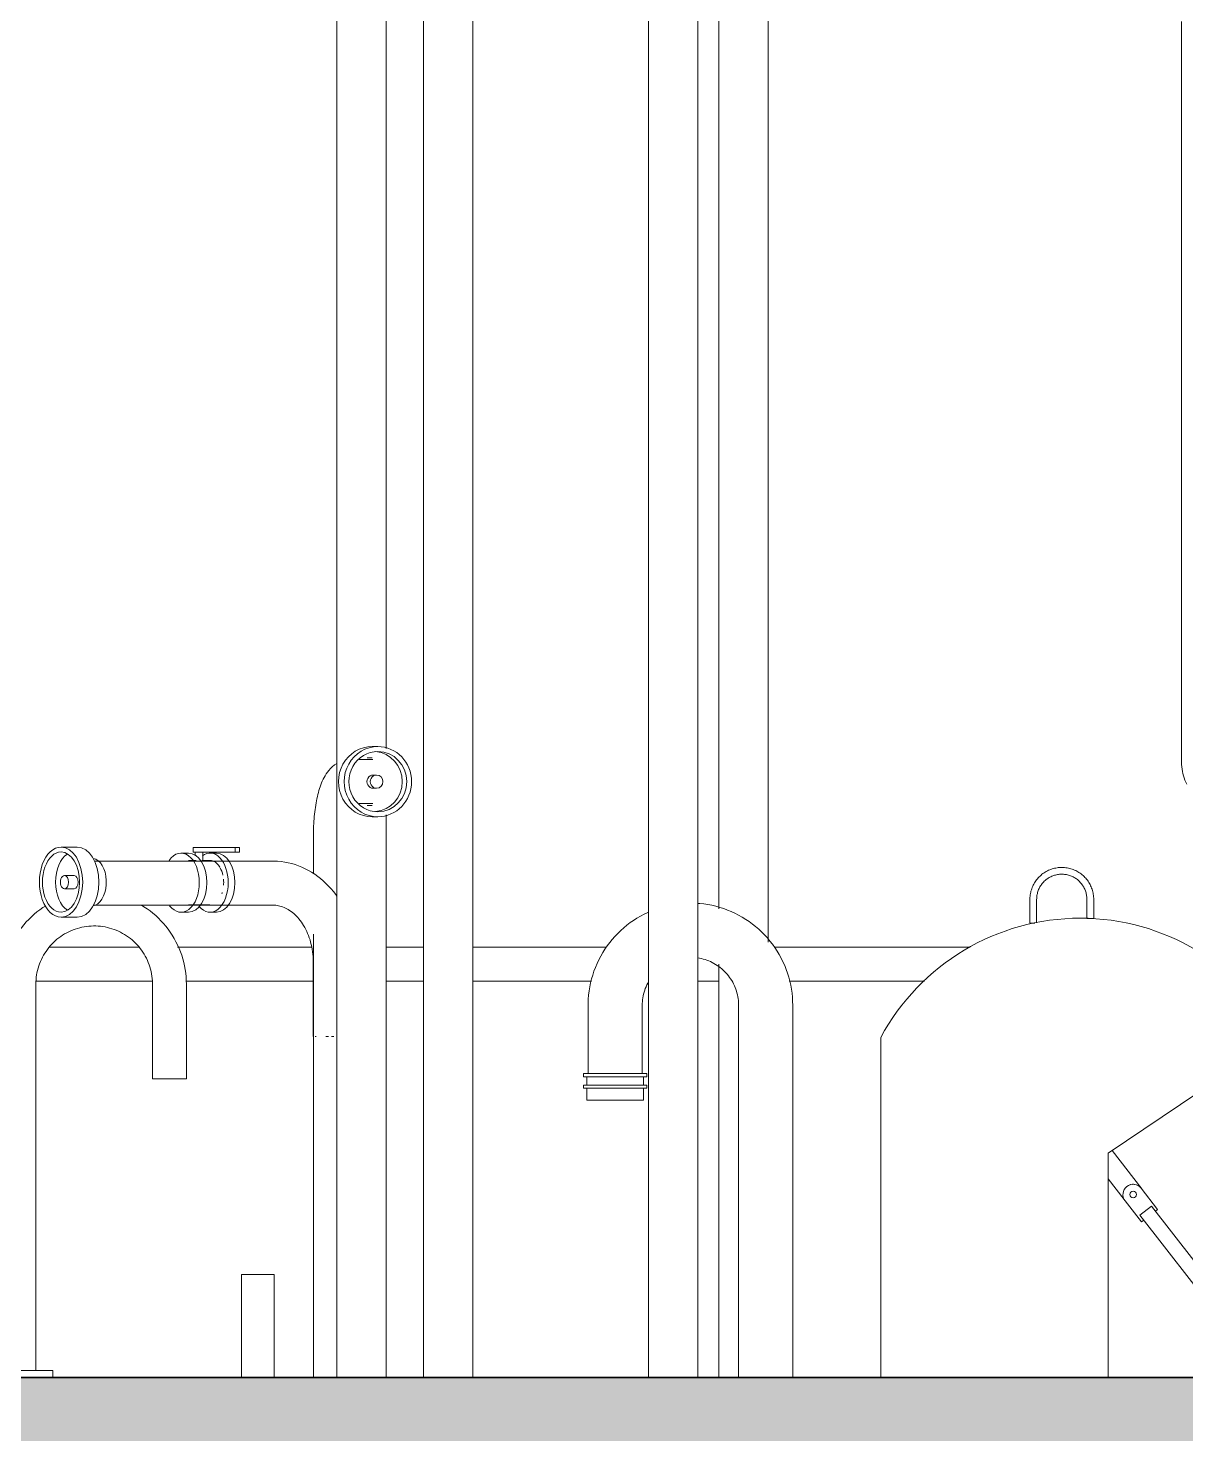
# Model space of a CAD drawing. Header units: metres. Extents: x -3 to 137, y -7 to 15.
# Drawn here: x 110.031 to 111.742, y -0.083 to 1.993 of the extents above; entities that cross this region are included whole.
import ezdxf

# ---------------------------------------------------------------- set-up
doc = ezdxf.new("R2010")
doc.units = ezdxf.units.M
doc.linetypes.add('Centre', pattern=[0.03175, 0.00635, -0.00475, 0.0159, -0.00475])
for name, color, linetype, lineweight in [('A-FLOR', 7, 'Continuous', 9), ('A-FLOR-LEVL', 7, 'Continuous', 9), ('A-FLOR-PATT', 7, 'Continuous', 35), ('A-GENM', 7, 'Continuous', 9), ('A-WALL', 7, 'Continuous', 9), ('P-PIPE', 7, 'Continuous', 9)]:
    doc.layers.add(name, color=color, linetype=linetype, lineweight=lineweight)

# ---------------------------------------------------------------- blocks, each defined once
blk = doc.blocks.new('M_Escalera Marinera Exterior - M_Escalera Marinera Exterior-V205-Elevation 6 - a')
at = {"layer": 'A-GENM', "color": 8, "true_color": 0x808080}
blk.add_line((-13.5837, 2.0031), (-13.5837, 0.9118), dxfattribs=at)
at = {"layer": 'A-GENM', "color": 8, "true_color": 0x808080, "flags": 128}
blk.add_lwpolyline([(-13.5837, 0.9118), (-13.5836, 0.9085), (-13.5834, 0.9052), (-13.5831, 0.9019), (-13.5826, 0.8986), (-13.582, 0.8953), (-13.5813, 0.892), (-13.5805, 0.8888), (-13.5795, 0.8856), (-13.5784, 0.8825), (-13.5771, 0.8794), (-13.5758, 0.8764)], dxfattribs=at)
blk = doc.blocks.new('M_Miscelaneo 1 - M_Miscelaneo 1-2635166-Elevation 6 - a')
at = {"layer": 'A-GENM', "color": 8, "true_color": 0x808080}
for p, q in [((-13.8075, 0.7062), (-13.8075, 0.6711)), ((-13.7975, 0.6717), (-13.7975, 0.7062)), ((-13.7232, 0.7062), (-13.7232, 0.6781)), ((-13.7132, 0.6781), (-13.7132, 0.7062)), ((-13.8075, 0.6711), (-13.8, 0.6711)), ((-13.7232, 0.6781), (-13.7132, 0.6781)), ((-13.7232, 0.6781), (-13.723, 0.6781)), ((-13.7134, 0.6781), (-13.7132, 0.6781)), ((-14.0276, 0.5022), (-14.0276, 0.2504)), ((-13.6916, 0.3314), (-13.4384, 0.5022)), ((-13.6421, 0.2786), (-13.686, 0.3352)), ((-13.6916, 0), (-13.6916, 0.3314)), ((-13.6916, 0.2932), (-13.6681, 0.2629)), ((-13.6187, 0.2483), (-13.643, 0.2795)), ((-14.0276, 0.2504), (-14.0276, 0)), ((-13.6668, 0.261), (-13.6426, 0.2297)), ((-13.6277, 0.2529), (-13.6449, 0.2396)), ((-13.469, 0.0485), (-13.6277, 0.2529)), ((-13.6449, 0.2396), (-13.4862, 0.0352)), ((-13.6426, 0.2297), (-13.6393, 0.2323)), ((-13.6221, 0.2457), (-13.6187, 0.2483)), ((-13.4862, 0.0352), (-13.469, 0.0485)), ((-13.4543, 0.0296), (-13.469, 0.0485)), ((-13.4862, 0.0352), (-13.4715, 0.0162))]:
    blk.add_line(p, q, dxfattribs=at)
at = {"layer": 'A-GENM', "color": 8, "true_color": 0x808080, "flags": 128}
for points in [[(-13.7132, 0.7062), (-13.7132, 0.7081), (-13.7134, 0.71), (-13.7135, 0.7119), (-13.7138, 0.7137), (-13.7141, 0.7156), (-13.7146, 0.7174), (-13.715, 0.7193), (-13.7156, 0.7211), (-13.7162, 0.7228), (-13.7169, 0.7246), (-13.7177, 0.7263), (-13.7185, 0.728), (-13.7194, 0.7297), (-13.7204, 0.7313), (-13.7214, 0.7329), (-13.7225, 0.7344), (-13.7237, 0.7359), (-13.7249, 0.7373), (-13.7262, 0.7387), (-13.7275, 0.74), (-13.7289, 0.7413), (-13.7303, 0.7426), (-13.7318, 0.7437), (-13.7333, 0.7448), (-13.7349, 0.7459), (-13.7365, 0.7469), (-13.7381, 0.7478), (-13.7398, 0.7487), (-13.7415, 0.7494), (-13.7433, 0.7502), (-13.745, 0.7508), (-13.7468, 0.7514), (-13.7486, 0.7519), (-13.7505, 0.7523), (-13.7523, 0.7527), (-13.7542, 0.753), (-13.7561, 0.7532), (-13.7579, 0.7533), (-13.7598, 0.7534), (-13.7617, 0.7534), (-13.7636, 0.7533), (-13.7655, 0.7531), (-13.7673, 0.7528), (-13.7692, 0.7525), (-13.771, 0.7521), (-13.7729, 0.7517), (-13.7747, 0.7511), (-13.7765, 0.7505), (-13.7782, 0.7498), (-13.7799, 0.7491), (-13.7816, 0.7483), (-13.7833, 0.7474), (-13.7849, 0.7464), (-13.7865, 0.7454), (-13.7881, 0.7443), (-13.7896, 0.7432), (-13.791, 0.742), (-13.7924, 0.7407), (-13.7938, 0.7394), (-13.7951, 0.7381), (-13.7963, 0.7367), (-13.7975, 0.7352), (-13.7987, 0.7337), (-13.7997, 0.7321), (-13.8007, 0.7305), (-13.8017, 0.7289), (-13.8025, 0.7272), (-13.8033, 0.7255), (-13.8041, 0.7238), (-13.8047, 0.722), (-13.8053, 0.7202), (-13.8059, 0.7184), (-13.8063, 0.7166), (-13.8067, 0.7147), (-13.807, 0.7129), (-13.8072, 0.711), (-13.8074, 0.7091), (-13.8075, 0.7073), (-13.8075, 0.7062)], [(-13.7975, 0.7062), (-13.7974, 0.7077), (-13.7973, 0.7092), (-13.7972, 0.7107), (-13.797, 0.7122), (-13.7967, 0.7136), (-13.7964, 0.7151), (-13.796, 0.7165), (-13.7956, 0.7179), (-13.7951, 0.7193), (-13.7945, 0.7207), (-13.7939, 0.7221), (-13.7933, 0.7234), (-13.7926, 0.7247), (-13.7918, 0.726), (-13.791, 0.7272), (-13.7901, 0.7284), (-13.7892, 0.7296), (-13.7883, 0.7307), (-13.7872, 0.7318), (-13.7862, 0.7329), (-13.7851, 0.7339), (-13.784, 0.7349), (-13.7828, 0.7358), (-13.7816, 0.7367), (-13.7804, 0.7375), (-13.7791, 0.7383), (-13.7778, 0.739), (-13.7765, 0.7397), (-13.7752, 0.7403), (-13.7738, 0.7408), (-13.7724, 0.7414), (-13.771, 0.7418), (-13.7695, 0.7422), (-13.7681, 0.7425), (-13.7666, 0.7428), (-13.7652, 0.7431), (-13.7637, 0.7432), (-13.7622, 0.7433), (-13.7607, 0.7434), (-13.7593, 0.7434), (-13.7578, 0.7433), (-13.7563, 0.7431), (-13.7548, 0.743), (-13.7534, 0.7427), (-13.7519, 0.7424), (-13.7505, 0.742), (-13.749, 0.7416), (-13.7476, 0.7411), (-13.7462, 0.7406), (-13.7449, 0.74), (-13.7435, 0.7394), (-13.7422, 0.7387), (-13.741, 0.7379), (-13.7397, 0.7371), (-13.7385, 0.7363), (-13.7373, 0.7354), (-13.7362, 0.7344), (-13.735, 0.7334), (-13.734, 0.7324), (-13.733, 0.7313), (-13.732, 0.7302), (-13.731, 0.7291), (-13.7301, 0.7279), (-13.7293, 0.7266), (-13.7285, 0.7254), (-13.7278, 0.7241), (-13.7271, 0.7228), (-13.7265, 0.7214), (-13.7259, 0.7201), (-13.7253, 0.7187), (-13.7249, 0.7173), (-13.7245, 0.7158), (-13.7241, 0.7144), (-13.7238, 0.7129), (-13.7236, 0.7115), (-13.7234, 0.71), (-13.7233, 0.7085), (-13.7232, 0.707), (-13.7232, 0.7062)]]:
    blk.add_lwpolyline(points, dxfattribs=at)
at = {"layer": 'A-GENM', "color": 8, "true_color": 0x808080}
for centre, radius, start, end in [((-13.733, 0.3439), 0.3345, 28.2496, 151.7504), ((-13.6549, 0.2702), 0.0151, 37.8161, 217.8161), ((-13.6549, 0.2702), 0.0151, 117.6673, 123.5105), ((-13.6549, 0.2702), 0.0151, 102.8798, 109.2281), ((-13.6549, 0.2702), 0.005, 0, 180), ((-13.6549, 0.2702), 0.005, 180, 360), ((-13.6549, 0.2702), 0.0151, 88.008, 94.9457), ((-13.6549, 0.2702), 0.0151, 52.0985, 80.6633), ((-13.654, 0.2694), 0.0151, 29.2049, 37.8161), ((-13.654, 0.2694), 0.0151, 29.2049, 37.8161), ((-13.4629, 0.0229), 0.0109, 217.8161, 37.8161), ((-13.4629, 0.0229), 0.00492, 0, 180), ((-13.4629, 0.0229), 0.00492, 180, 360), ((-13.4629, 0.0229), 0.00492, 75, 90), ((-13.4629, 0.0229), 0.00492, 75, 90), ((-13.4629, 0.0229), 0.00492, 75, 90)]:
    blk.add_arc(centre, radius, start, end, dxfattribs=at)
blk = doc.blocks.new('M_Boquilla salida - M_Boquilla salida-2638636-Elevation 6 - a')
at = {"layer": 'A-GENM', "color": 8, "true_color": 0x808080}
for p, q in [((-14.4601, 0.5495), (-14.4601, 0.4488)), ((-14.3801, 0.4488), (-14.3801, 0.5495)), ((-14.2378, 0.5495), (-14.2378, 0)), ((-14.1578, 0), (-14.1578, 0.5495)), ((-14.4671, 0.4488), (-14.4671, 0.4443)), ((-14.4671, 0.4488), (-14.3732, 0.4488)), ((-14.4671, 0.4443), (-14.3732, 0.4443)), ((-14.4621, 0.4443), (-14.4621, 0.4319)), ((-14.3782, 0.4319), (-14.3782, 0.4443)), ((-14.3732, 0.4443), (-14.3732, 0.4488)), ((-14.4671, 0.4319), (-14.4671, 0.4272)), ((-14.4671, 0.4319), (-14.3732, 0.4319)), ((-14.4671, 0.4272), (-14.3732, 0.4272)), ((-14.4621, 0.4272), (-14.4621, 0.4098)), ((-14.3782, 0.4098), (-14.3782, 0.4272)), ((-14.3732, 0.4272), (-14.3732, 0.4319)), ((-14.4621, 0.4098), (-14.3782, 0.4098))]:
    blk.add_line(p, q, dxfattribs=at)
at = {"layer": 'A-GENM', "color": 8, "true_color": 0x808080, "flags": 128}
for points in [[(-14.3719, 0.687), (-14.3773, 0.6844), (-14.3827, 0.6815), (-14.3879, 0.6785), (-14.393, 0.6752), (-14.3979, 0.6718), (-14.4027, 0.6681), (-14.4074, 0.6643), (-14.4119, 0.6602), (-14.4163, 0.656), (-14.4204, 0.6516), (-14.4244, 0.6471), (-14.4282, 0.6424), (-14.4319, 0.6376), (-14.4353, 0.6326), (-14.4385, 0.6275), (-14.4415, 0.6222), (-14.4443, 0.6169), (-14.4469, 0.6114), (-14.4493, 0.6058), (-14.4514, 0.6002), (-14.4533, 0.5944), (-14.455, 0.5886), (-14.4564, 0.5827), (-14.4577, 0.5768), (-14.4586, 0.5709), (-14.4594, 0.5648), (-14.4599, 0.5588), (-14.4601, 0.5528), (-14.4601, 0.5495)], [(-14.1578, 0.5495), (-14.1579, 0.5556), (-14.1582, 0.5616), (-14.1588, 0.5676), (-14.1597, 0.5736), (-14.1608, 0.5796), (-14.1621, 0.5855), (-14.1636, 0.5913), (-14.1654, 0.5971), (-14.1675, 0.6028), (-14.1697, 0.6084), (-14.1722, 0.6139), (-14.1748, 0.6193), (-14.1777, 0.6246), (-14.1809, 0.6298), (-14.1842, 0.6349), (-14.1877, 0.6398), (-14.1914, 0.6446), (-14.1953, 0.6492), (-14.1994, 0.6537), (-14.2036, 0.658), (-14.208, 0.6621), (-14.2126, 0.666), (-14.2174, 0.6698), (-14.2222, 0.6734), (-14.2273, 0.6767), (-14.2324, 0.6799), (-14.2377, 0.6829), (-14.2431, 0.6856), (-14.2486, 0.6881), (-14.2542, 0.6904), (-14.2598, 0.6925), (-14.2656, 0.6944), (-14.2714, 0.696), (-14.2773, 0.6974), (-14.2833, 0.6985), (-14.2892, 0.6994), (-14.2952, 0.7001), (-14.298, 0.7003)], [(-14.298, 0.6199), (-14.2956, 0.6194), (-14.2928, 0.6188), (-14.29, 0.6181), (-14.2873, 0.6173), (-14.2846, 0.6164), (-14.2819, 0.6154), (-14.2793, 0.6143), (-14.2768, 0.613), (-14.2742, 0.6117), (-14.2718, 0.6102), (-14.2694, 0.6087), (-14.2671, 0.6071), (-14.2648, 0.6054), (-14.2626, 0.6035), (-14.2605, 0.6016), (-14.2584, 0.5997), (-14.2565, 0.5976), (-14.2546, 0.5955), (-14.2528, 0.5933), (-14.2511, 0.591), (-14.2495, 0.5886), (-14.2479, 0.5862), (-14.2465, 0.5837), (-14.2452, 0.5812), (-14.244, 0.5786), (-14.2429, 0.576), (-14.2419, 0.5734), (-14.241, 0.5707), (-14.2402, 0.5679), (-14.2395, 0.5652), (-14.2389, 0.5624), (-14.2385, 0.5596), (-14.2381, 0.5567), (-14.2379, 0.5539), (-14.2378, 0.5511), (-14.2378, 0.5495)], [(-14.3801, 0.5495), (-14.3801, 0.5524), (-14.3799, 0.5552), (-14.3796, 0.558), (-14.3792, 0.5609), (-14.3787, 0.5637), (-14.3781, 0.5664), (-14.3774, 0.5692), (-14.3765, 0.5719), (-14.3756, 0.5746), (-14.3745, 0.5772), (-14.3734, 0.5798), (-14.3721, 0.5824), (-14.371, 0.5844)]]:
    blk.add_lwpolyline(points, dxfattribs=at)
blk = doc.blocks.new('M_Boquilla salida-2 - M_Boquilla salida-2-2743545-Elevation 6 - a')
at = {"layer": 'A-GENM', "color": 8, "true_color": 0x808080}
for p, q in [((-15.326, 0.5808), (-15.326, 0.0101)), ((-15.276, 0.0101), (-15.276, 0.5808)), ((-15.1036, 0.5808), (-15.1036, 0.4411)), ((-15.0536, 0.4411), (-15.0536, 0.5808)), ((-15.1036, 0.4411), (-15.0536, 0.4411)), ((-15.351, 0.0101), (-15.351, 0)), ((-15.251, 0.0101), (-15.351, 0.0101)), ((-15.251, 0), (-15.251, 0.0101))]:
    blk.add_line(p, q, dxfattribs=at)
at = {"layer": 'A-GENM', "color": 8, "true_color": 0x808080, "flags": 128}
for points in [[(-15.2617, 0.6964), (-15.2655, 0.694), (-15.27, 0.6909), (-15.2743, 0.6876), (-15.2785, 0.6841), (-15.2826, 0.6805), (-15.2865, 0.6767), (-15.2902, 0.6728), (-15.2938, 0.6687), (-15.2973, 0.6644), (-15.3005, 0.6601), (-15.3036, 0.6556), (-15.3065, 0.651), (-15.3092, 0.6463), (-15.3117, 0.6414), (-15.3141, 0.6365), (-15.3162, 0.6315), (-15.3181, 0.6264), (-15.3199, 0.6212), (-15.3214, 0.616), (-15.3227, 0.6107), (-15.3238, 0.6054), (-15.3246, 0.6), (-15.3253, 0.5946), (-15.3257, 0.5891), (-15.326, 0.5837), (-15.326, 0.5808)], [(-15.0536, 0.5808), (-15.0537, 0.5862), (-15.054, 0.5916), (-15.0546, 0.5971), (-15.0554, 0.6025), (-15.0563, 0.6078), (-15.0575, 0.6131), (-15.0589, 0.6184), (-15.0605, 0.6236), (-15.0623, 0.6287), (-15.0644, 0.6338), (-15.0666, 0.6388), (-15.069, 0.6437), (-15.0716, 0.6484), (-15.0744, 0.6531), (-15.0774, 0.6577), (-15.0806, 0.6621), (-15.0839, 0.6664), (-15.0874, 0.6706), (-15.0911, 0.6746), (-15.0949, 0.6785), (-15.0989, 0.6822), (-15.103, 0.6857), (-15.1073, 0.6891), (-15.1117, 0.6923), (-15.1162, 0.6954), (-15.1201, 0.6977)], [(-15.276, 0.5808), (-15.2759, 0.5842), (-15.2757, 0.5877), (-15.2754, 0.5911), (-15.2749, 0.5945), (-15.2743, 0.5979), (-15.2735, 0.6013), (-15.2726, 0.6046), (-15.2716, 0.6079), (-15.2705, 0.6111), (-15.2692, 0.6143), (-15.2678, 0.6175), (-15.2663, 0.6206), (-15.2646, 0.6236), (-15.2628, 0.6266), (-15.2609, 0.6294), (-15.2589, 0.6322), (-15.2568, 0.635), (-15.2546, 0.6376), (-15.2523, 0.6401), (-15.2499, 0.6426), (-15.2473, 0.6449), (-15.2447, 0.6472), (-15.242, 0.6493), (-15.2392, 0.6514), (-15.2364, 0.6533), (-15.2334, 0.6551), (-15.2304, 0.6568), (-15.2274, 0.6583), (-15.2242, 0.6598), (-15.221, 0.6611), (-15.2178, 0.6623), (-15.2145, 0.6633), (-15.2112, 0.6643), (-15.2078, 0.6651), (-15.2045, 0.6657), (-15.201, 0.6662), (-15.1976, 0.6666), (-15.1942, 0.6668), (-15.1907, 0.667), (-15.1873, 0.6669), (-15.1838, 0.6668), (-15.1804, 0.6664), (-15.177, 0.666), (-15.1736, 0.6654), (-15.1702, 0.6647), (-15.1669, 0.6639), (-15.1636, 0.6629), (-15.1603, 0.6618), (-15.1571, 0.6605), (-15.1539, 0.6591), (-15.1508, 0.6576), (-15.1478, 0.656), (-15.1448, 0.6543), (-15.1419, 0.6524), (-15.1391, 0.6505), (-15.1363, 0.6484), (-15.1337, 0.6462), (-15.1311, 0.6439), (-15.1286, 0.6415), (-15.1262, 0.639), (-15.124, 0.6364), (-15.1218, 0.6337), (-15.1197, 0.631), (-15.1178, 0.6281), (-15.1159, 0.6252), (-15.1142, 0.6222), (-15.1126, 0.6192), (-15.1112, 0.616), (-15.1098, 0.6129), (-15.1086, 0.6096), (-15.1075, 0.6064), (-15.1065, 0.6031), (-15.1057, 0.5997), (-15.105, 0.5963), (-15.1045, 0.5929), (-15.1041, 0.5895), (-15.1038, 0.5861), (-15.1036, 0.5826), (-15.1036, 0.5808)]]:
    blk.add_lwpolyline(points, dxfattribs=at)
blk = doc.blocks.new('M_Conexión toma de agua potable - M_Conexión toma de agua potable-2652164-Elevation 6 - a')
at = {"layer": 'P-PIPE'}
for p, q in [((-14.7791, 0.9152), (-14.7866, 0.9152)), ((-14.7707, 0.9319), (-14.7791, 0.9319)), ((-14.7779, 0.9126), (-14.7983, 0.9126)), ((-14.7725, 0.8898), (-14.7775, 0.8898)), ((-14.7775, 0.8704), (-14.7725, 0.8704)), ((-14.7983, 0.8476), (-14.7779, 0.8476)), ((-14.7866, 0.845), (-14.7791, 0.845)), ((-14.7791, 0.8283), (-14.7707, 0.8283)), ((-14.866, 0.7992), (-14.866, 0.7437)), ((-15.2147, 0.7835), (-15.2387, 0.7835)), ((-15.0503, 0.7746), (-15.0614, 0.7746)), ((-15.0434, 0.7829), (-15.0434, 0.7759)), ((-15.0413, 0.7829), (-15.0434, 0.7829)), ((-15.0434, 0.7759), (-15.0413, 0.7759)), ((-15.0413, 0.7829), (-14.9817, 0.7829)), ((-14.9817, 0.7759), (-15.0413, 0.7759)), ((-15.0407, 0.7759), (-15.0407, 0.7704)), ((-15.0293, 0.7636), (-15.0293, 0.7759)), ((-15.009, 0.7746), (-15.0187, 0.7746)), ((-14.975, 0.7829), (-14.9817, 0.7829)), ((-14.9817, 0.7759), (-14.9817, 0.7829)), ((-14.9817, 0.7759), (-14.975, 0.7759)), ((-14.975, 0.7759), (-14.975, 0.7829)), ((-14.9256, 0.7627), (-15.1894, 0.7627)), ((-15.0392, 0.7637), (-15.0503, 0.7637)), ((-15.0187, 0.7637), (-15.0302, 0.7637)), ((-15.2194, 0.7414), (-15.2336, 0.7414)), ((-15.2336, 0.7219), (-15.2194, 0.7219)), ((-15.191, 0.6977), (-14.9256, 0.6977)), ((-15.0614, 0.6872), (-15.0503, 0.6872)), ((-15.0503, 0.698), (-15.0187, 0.698)), ((-15.0187, 0.6872), (-15.009, 0.6872)), ((-15.2387, 0.6799), (-15.2147, 0.6799)), ((-14.866, 0.655), (-14.866, 0)), ((-14.8661, 0.6133), (-14.8661, 0.5038)), ((-14.8661, 0.5038), (-14.8658, 0.5038)), ((-14.8635, 0.5038), (-14.8619, 0.5038)), ((-14.8474, 0.5038), (-14.8438, 0.5038)), ((-14.839, 0.5038), (-14.8358, 0.5038))]:
    blk.add_line(p, q, dxfattribs=at)
at = {"layer": 'P-PIPE', "flags": 128}
for points in [[(-14.8313, 0.907), (-14.8348, 0.9047), (-14.838, 0.9021), (-14.8407, 0.8995), (-14.8431, 0.8968), (-14.8452, 0.8942), (-14.847, 0.8915), (-14.8487, 0.8889), (-14.8502, 0.8862), (-14.8515, 0.8836), (-14.8528, 0.8809), (-14.8539, 0.8782), (-14.855, 0.8754), (-14.856, 0.8726), (-14.8569, 0.8698), (-14.8578, 0.8669), (-14.8586, 0.864), (-14.8593, 0.861), (-14.8601, 0.858), (-14.8607, 0.8549), (-14.8614, 0.8518), (-14.862, 0.8486), (-14.8625, 0.8454), (-14.863, 0.8421), (-14.8635, 0.8388), (-14.8639, 0.8354), (-14.8643, 0.832), (-14.8647, 0.8286), (-14.865, 0.8251), (-14.8652, 0.8216), (-14.8655, 0.8181), (-14.8657, 0.8145), (-14.8658, 0.811), (-14.8659, 0.8074), (-14.866, 0.8038), (-14.866, 0.8002), (-14.866, 0.7992)], [(-14.8313, 0.7111), (-14.8329, 0.7133), (-14.8363, 0.7177), (-14.8398, 0.7218), (-14.8435, 0.7258), (-14.8473, 0.7297), (-14.8513, 0.7334), (-14.8554, 0.7369), (-14.8596, 0.7402), (-14.864, 0.7433), (-14.8685, 0.7462), (-14.8732, 0.749), (-14.8779, 0.7514), (-14.8828, 0.7537), (-14.8877, 0.7557), (-14.8927, 0.7575), (-14.8979, 0.759), (-14.903, 0.7603), (-14.9083, 0.7613), (-14.9136, 0.762), (-14.9189, 0.7625), (-14.9242, 0.7627), (-14.9256, 0.7627)], [(-14.9256, 0.6977), (-14.9236, 0.6977), (-14.9216, 0.6975), (-14.9195, 0.6973), (-14.9175, 0.6969), (-14.9155, 0.6964), (-14.9134, 0.6959), (-14.9114, 0.6952), (-14.9093, 0.6944), (-14.9072, 0.6934), (-14.9052, 0.6924), (-14.9031, 0.6912), (-14.9011, 0.6899), (-14.899, 0.6885), (-14.897, 0.687), (-14.895, 0.6853), (-14.893, 0.6835), (-14.8911, 0.6816), (-14.8891, 0.6795), (-14.8873, 0.6773), (-14.8854, 0.675), (-14.8837, 0.6726), (-14.8819, 0.6701), (-14.8803, 0.6674), (-14.8787, 0.6647), (-14.8772, 0.6618), (-14.8758, 0.6589), (-14.8744, 0.6558), (-14.8732, 0.6527), (-14.872, 0.6495), (-14.8709, 0.6462), (-14.87, 0.6428), (-14.8691, 0.6394), (-14.8683, 0.6359), (-14.8677, 0.6324), (-14.8671, 0.6288), (-14.8667, 0.6252), (-14.8664, 0.6216), (-14.8662, 0.618), (-14.8661, 0.6143), (-14.8661, 0.6133)]]:
    blk.add_lwpolyline(points, dxfattribs=at)
at = {"layer": 'P-PIPE'}
for centre, major_axis, ratio, start_param, end_param in [((-14.7791, 0.8801), (0, 0.0518), 0.960898, 0, 3.141593), ((-14.7707, 0.8801), (0, 0.0518), 0.960898, 0, 3.141593), ((-14.7707, 0.8801), (0, 0.0445), 0.960898, 0, 3.141593), ((-14.7775, 0.8801), (0, 0.0445), 0.960898, 3.224748, 6.20003), ((-14.7707, 0.8801), (0, 0.0518), 0.960898, 3.141593, 6.283185), ((-14.7707, 0.8801), (0, 0.0445), 0.960898, 3.141593, 6.283185), ((-14.7775, 0.8801), (0, 0.00974), 0.960898, 0, 3.141593), ((-14.7725, 0.8801), (0, 0.00974), 0.960898, 0, 3.141593), ((-14.7725, 0.8801), (0, 0.00974), 0.960898, 3.141593, 6.283185), ((-15.2387, 0.7317), (0, 0.0518), 0.616699, 0, 3.141593), ((-15.2387, 0.7317), (0, 0.0445), 0.616699, 0, 3.141593), ((-15.2194, 0.7317), (0, 0.0445), 0.616699, 0.368341, 2.773252), ((-15.2387, 0.7317), (0, 0.0518), 0.616699, 3.141593, 6.283185), ((-15.2387, 0.7317), (0, 0.0445), 0.616699, 3.141593, 6.283185), ((-15.2147, 0.7317), (0, 0.0518), 0.616699, 3.141593, 6.283185), ((-15.0614, 0.7309), (0, 0.0437), 0.616699, 4.712389, 7.002702), ((-15.0503, 0.7309), (0, 0.0437), 0.616699, 4.712389, 6.283185), ((-15.0187, 0.7309), (0, 0.0437), 0.616699, 4.712389, 6.708455), ((-15.009, 0.7309), (0, 0.0437), 0.616699, 4.712389, 6.283185), ((-15.1934, 0.7317), (0, 0.0351), 0.616699, 3.393683, 6.17426), ((-15.0187, 0.7309), (0, 0.0328), 0.616699, 6.036568, 6.283185), ((-15.0187, 0.7309), (0, 0.0328), 0.616699, 5.494473, 5.996121), ((-15.0187, 0.7309), (0, 0.0328), 0.616699, 5.050615, 5.447961), ((-15.2336, 0.7317), (0, 0.00974), 0.616699, 0, 3.141593), ((-15.2336, 0.7317), (0, 0.00974), 0.616699, 3.141593, 6.283185), ((-15.2194, 0.7317), (0, 0.00974), 0.616699, 3.141593, 6.283185), ((-15.0614, 0.7309), (0, 0.0437), 0.616699, 2.463464, 4.712389), ((-15.0503, 0.7309), (0, 0.0437), 0.616699, 3.141593, 4.712389), ((-15.0187, 0.7309), (0, 0.0437), 0.616699, 2.492818, 4.712389), ((-15.009, 0.7309), (0, 0.0437), 0.616699, 3.141593, 4.712389), ((-15.0187, 0.7309), (0, 0.0328), 0.616699, 4.712389, 4.863824), ((-15.0187, 0.7309), (0, 0.0328), 0.616699, 4.599915, 4.712389), ((-15.0187, 0.7309), (0, 0.0328), 0.616699, 4.18879, 4.259933), ((-15.1934, 0.7317), (0, 0.0351), 0.616699, 3.250518, 3.371187)]:
    blk.add_ellipse(centre, major_axis=major_axis, ratio=ratio, start_param=start_param, end_param=end_param, dxfattribs=at)
blk.add_open_spline([(-15.0293, 0.7635), (-15.0293, 0.7635), (-15.0294, 0.7635), (-15.0298, 0.7634), (-15.0302, 0.7633), (-15.0309, 0.7633), (-15.0316, 0.7633), (-15.0322, 0.7633), (-15.0325, 0.7633)], degree=3, dxfattribs=at)

msp = doc.modelspace()

# ---------------------------------------------------------------- hatches: boundary and pattern name
at = {"layer": 'A-FLOR-PATT', "lineweight": 9, "true_color": 0x9a9a9a}
msp.add_hatch(color=253, dxfattribs=at).paths.add_polyline_path([(123.2638, -0.2), (131.3441, -0.2), (131.3433, 0), (107.3004, 0), (107.3004, -0.2), (123.0399, -0.2)])

# ---------------------------------------------------------------- linework, layer by layer
at = {"layer": 'A-FLOR', "lineweight": 35}
msp.add_line((131.3441, 0), (107.3004, 0), dxfattribs=at)
at = {"layer": 'A-FLOR-LEVL', "color": 253, "linetype": 'Centre', "true_color": 0xaaaaaa}
msp.add_line((106.6894, 0), (134.0669, 0), dxfattribs=at)
at = {"layer": 'A-WALL'}
for p, q in [((110.0626, 0.6354), (110.1947, 0.6354)), ((110.2518, 0.6354), (110.4502, 0.6354)), ((110.5602, 0.6354), (110.6151, 0.6354)), ((110.6882, 0.6354), (110.8857, 0.6354)), ((111.1334, 0.6354), (111.423, 0.6354)), ((110.2141, 0.5854), (110.0433, 0.5854)), ((110.4525, 0.5854), (110.2642, 0.5854)), ((110.6151, 0.5854), (110.5602, 0.5854)), ((110.8635, 0.5854), (110.6882, 0.5854)), ((111.0514, 0.5854), (111.0205, 0.5854)), ((111.3555, 0.5854), (111.1556, 0.5854))]:
    msp.add_line(p, q, dxfattribs=at)
at = {"layer": 'P-PIPE'}
for p, q in [((110.4872, 3.1855), (110.4872, 0)), ((110.5602, 0.9289), (110.5602, 3.1855)), ((110.6151, 3.1855), (110.6151, 0)), ((110.6882, 0), (110.6882, 3.1855)), ((110.9475, 3.1855), (110.9475, 0)), ((111.0205, 0), (111.0205, 3.1855)), ((111.0514, 3.1855), (111.0514, 0.692)), ((111.1245, 0.643), (111.1245, 3.1855)), ((110.5602, 0), (110.5602, 0.8313)), ((111.0514, 0.6106), (111.0514, 0)), ((110.3465, 0.1519), (110.3465, 0)), ((110.3948, 0.1519), (110.3465, 0.1519)), ((110.3948, 0), (110.3948, 0.1519))]:
    msp.add_line(p, q, dxfattribs=at)

# ---------------------------------------------------------------- block references
at = {"layer": 'A-GENM', "color": 8, "true_color": 0x808080}
for name in ['M_Escalera Marinera Exterior - M_Escalera Marinera Exterior-V205-Elevation 6 - a', 'M_Miscelaneo 1 - M_Miscelaneo 1-2635166-Elevation 6 - a', 'M_Boquilla salida-2 - M_Boquilla salida-2-2743545-Elevation 6 - a', 'M_Boquilla salida - M_Boquilla salida-2638636-Elevation 6 - a']:
    msp.add_blockref(name, (125.3185, 0), dxfattribs=at)
at = {"layer": 'P-PIPE'}
msp.add_blockref('M_Conexión toma de agua potable - M_Conexión toma de agua potable-2652164-Elevation 6 - a', (125.3185, 0), dxfattribs=at)

doc.saveas('drawing.dxf')
